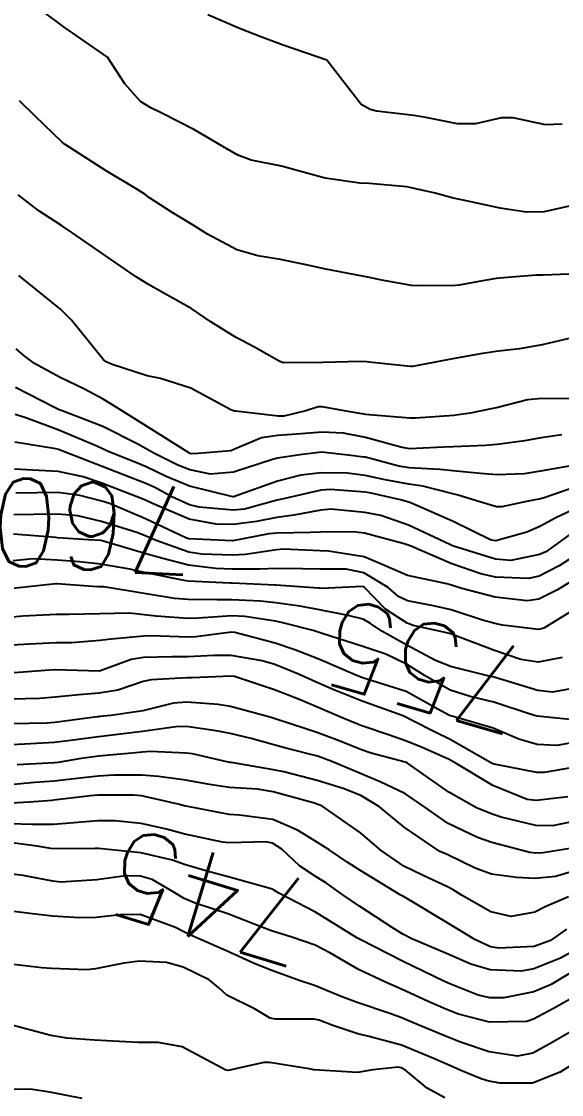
# Model space of a CAD drawing. Header units: metres. Extents: x 318500 to 325275, y 7408834 to 7428799.
# Drawn here: x 323604.54 to 323629.18, y 7420211.47 to 7420260.4 of the extents above; entities that cross this region are included whole.
import ezdxf
from ezdxf.enums import TextEntityAlignment as Align

# ---------------------------------------------------------------- set-up
doc = ezdxf.new("R2010")
doc.units = ezdxf.units.M
doc.header["$MEASUREMENT"] = 0
for name, color, linetype in [('Cotas', 45, 'Continuous'), ('Curvas de Nivel 1m', 11, 'Continuous'), ('Curvas de Nivel 5m', 15, 'Continuous'), ('Vias Primárias', 230, 'Continuous')]:
    doc.layers.add(name, color=color, linetype=linetype)
doc.styles.add('Style-STANDARD', font='STANDARD.shx')

msp = doc.modelspace()

# ---------------------------------------------------------------- linework, layer by layer
at = {"layer": 'Curvas de Nivel 1m', "flags": 128}
for points, elevation in [([(323629.996, 7420252.086), (323628.382, 7420251.725), (323627.574, 7420251.704), (323626.384, 7420251.886), (323624.683, 7420252.251), (323624.388, 7420252.311), (323624.191, 7420252.356), (323623.408, 7420252.565), (323622.393, 7420252.805), (323622.122, 7420252.856), (323620.396, 7420253.01), (323619.978, 7420253.032), (323618.399, 7420253.252), (323617.563, 7420253.483), (323616.407, 7420253.796), (323615.019, 7420254.072), (323614.414, 7420254.298), (323613.733, 7420254.697), (323612.431, 7420255.452), (323610.952, 7420256.222), (323610.446, 7420256.468), (323609.98, 7420256.747), (323609.259, 7420257.559), (323608.47, 7420258.77), (323606.49, 7420260.148), (323605.592, 7420260.804)], 769), ([(323629.923, 7420248.9), (323628.345, 7420248.838), (323628.02, 7420248.83), (323626.342, 7420248.692), (323626.198, 7420248.675), (323625.398, 7420248.539), (323624.504, 7420248.382), (323624.337, 7420248.364), (323622.573, 7420248.34), (323622.337, 7420248.356), (323620.982, 7420248.6), (323620.342, 7420248.742), (323620.18, 7420248.775), (323618.347, 7420249.122), (323617.735, 7420249.253), (323616.353, 7420249.551), (323615.32, 7420249.711), (323614.36, 7420249.993), (323613.025, 7420250.703), (323612.374, 7420251.112), (323611.374, 7420251.719), (323610.386, 7420252.359), (323610.163, 7420252.519), (323609.809, 7420252.749), (323608.402, 7420253.591), (323606.534, 7420254.789), (323606.421, 7420254.88), (323605.157, 7420256.091), (323604.449, 7420256.775)], 768), ([(323629.843, 7420246.014), (323628.301, 7420245.649), (323627.257, 7420245.473), (323626.298, 7420245.359), (323625.578, 7420245.257), (323624.295, 7420245.036), (323622.378, 7420244.666), (323622.291, 7420244.662), (323620.536, 7420244.85), (323620.293, 7420244.881), (323620.004, 7420244.902), (323618.292, 7420244.842), (323616.476, 7420244.841), (323616.292, 7420244.904), (323615.169, 7420245.548), (323614.303, 7420246.001), (323613.187, 7420246.701), (323612.319, 7420247.296), (323611.044, 7420248.014), (323610.335, 7420248.401), (323609.771, 7420248.749), (323608.354, 7420249.729), (323606.838, 7420250.785), (323606.373, 7420251.096), (323605.342, 7420251.768), (323604.387, 7420252.496)], 767), ([(323629.564, 7420243.187), (323628.271, 7420243.206), (323627.632, 7420243.147), (323626.264, 7420242.804), (323626.041, 7420242.754), (323625.005, 7420242.543), (323624.363, 7420242.445), (323624.258, 7420242.434), (323622.517, 7420242.315), (323622.256, 7420242.313), (323620.4, 7420242.466), (323620.258, 7420242.483), (323619.448, 7420242.618), (323618.263, 7420242.834), (323618.072, 7420242.823), (323617.512, 7420242.641), (323616.504, 7420242.409), (323616.256, 7420242.401), (323614.319, 7420242.629), (323614.259, 7420242.637), (323614.095, 7420242.692), (323612.275, 7420243.683), (323610.889, 7420244.123), (323610.283, 7420244.248), (323608.683, 7420244.764), (323608.4, 7420244.878), (323608.292, 7420244.969), (323606.82, 7420246.785), (323606.317, 7420247.277), (323604.425, 7420248.819)], 766), ([(323629.953, 7420240.2), (323628.224, 7420239.889), (323627.488, 7420239.777), (323626.222, 7420239.73), (323625.477, 7420239.791), (323624.224, 7420239.915), (323623.633, 7420239.968), (323622.225, 7420240.048), (323621.756, 7420240.118), (323620.229, 7420240.525), (323620.155, 7420240.537), (323619.451, 7420240.618), (323618.232, 7420240.754), (323618.113, 7420240.751), (323617.242, 7420240.645), (323616.228, 7420240.493), (323615.99, 7420240.426), (323614.222, 7420239.848), (323613.16, 7420239.762), (323612.222, 7420239.948), (323611.678, 7420240.172), (323610.556, 7420240.735), (323610.233, 7420240.916), (323609.85, 7420241.132), (323608.247, 7420241.925), (323606.405, 7420242.641), (323606.259, 7420242.696), (323606.048, 7420242.793), (323604.273, 7420243.704)], 764), ([(323630.218, 7420239.313), (323628.391, 7420238.677), (323628.211, 7420238.625), (323627.575, 7420238.51), (323626.458, 7420238.274), (323626.206, 7420238.274), (323625.292, 7420238.539), (323624.458, 7420238.793), (323624.213, 7420238.859), (323622.85, 7420239.204), (323622.217, 7420239.307), (323621.129, 7420239.506), (323620.221, 7420239.695), (323619.404, 7420239.8), (323618.222, 7420239.818), (323617.283, 7420239.706), (323616.218, 7420239.44), (323614.262, 7420238.741), (323614.21, 7420238.724), (323614.178, 7420238.723), (323612.215, 7420239.206), (323611.145, 7420239.652), (323610.224, 7420240.093), (323609.764, 7420240.285), (323608.578, 7420240.765), (323608.232, 7420240.918), (323607.976, 7420241.03), (323606.245, 7420241.764), (323604.743, 7420242.323), (323604.255, 7420242.473)], 763), ([(323630.208, 7420238.37), (323628.921, 7420237.767), (323628.193, 7420237.369), (323627.588, 7420237.11), (323626.183, 7420236.717), (323625.966, 7420236.749), (323624.196, 7420237.617), (323622.368, 7420238.417), (323622.208, 7420238.478), (323621.828, 7420238.586), (323620.495, 7420238.887), (323620.213, 7420238.93), (323618.64, 7420239.051), (323618.214, 7420239.025), (323616.557, 7420238.655), (323616.282, 7420238.585), (323616.209, 7420238.568), (323614.722, 7420238.163), (323614.201, 7420238.111), (323612.652, 7420238.257), (323612.205, 7420238.363), (323611.403, 7420238.722), (323610.625, 7420239.145), (323610.216, 7420239.333), (323609.198, 7420239.734), (323608.223, 7420240.108), (323606.455, 7420240.788), (323606.231, 7420240.88), (323606.109, 7420240.915), (323604.236, 7420241.214)], 762), ([(323629.618, 7420237.049), (323628.841, 7420236.49), (323628.456, 7420236.216), (323628.174, 7420236.092), (323626.864, 7420235.825), (323626.17, 7420235.882), (323624.248, 7420236.48), (323624.179, 7420236.509), (323624.08, 7420236.551), (323622.193, 7420237.427), (323620.933, 7420237.865), (323620.201, 7420238.016), (323618.667, 7420238.161), (323618.202, 7420238.123), (323616.961, 7420237.886), (323616.197, 7420237.774), (323615.265, 7420237.603), (323614.192, 7420237.457), (323613.419, 7420237.47), (323612.195, 7420237.711), (323610.521, 7420238.419), (323610.207, 7420238.572), (323609.778, 7420238.746), (323608.631, 7420239.181), (323608.216, 7420239.34), (323607.363, 7420239.634), (323606.221, 7420239.874), (323605.348, 7420239.93), (323604.222, 7420239.979)], 761), ([(323629.712, 7420234.921), (323629, 7420234.487), (323628.146, 7420234.052), (323627.614, 7420233.977), (323626.146, 7420234.155), (323624.623, 7420234.545), (323624.152, 7420234.703), (323623.943, 7420234.763), (323622.158, 7420235.129), (323621.212, 7420235.546), (323620.171, 7420235.993), (323618.554, 7420236.247), (323618.174, 7420236.258), (323616.498, 7420236.332), (323616.175, 7420236.314), (323614.76, 7420236.093), (323614.171, 7420236.067), (323612.764, 7420236.111), (323612.172, 7420236.205), (323610.682, 7420236.732), (323610.183, 7420236.949), (323609.848, 7420237.082), (323608.193, 7420237.605), (323607.117, 7420237.855), (323606.197, 7420237.926), (323605.086, 7420237.917), (323604.196, 7420237.896)], 759), ([(323630.144, 7420233.825), (323628.365, 7420232.729), (323628.132, 7420232.673), (323626.481, 7420232.872), (323626.134, 7420232.94), (323625.574, 7420233.097), (323624.14, 7420233.572), (323623.334, 7420233.754), (323622.144, 7420233.981), (323621.746, 7420234.186), (323621.268, 7420234.593), (323620.16, 7420235.26), (323619.351, 7420235.429), (323618.162, 7420235.425), (323617.357, 7420235.447), (323616.162, 7420235.458), (323615.409, 7420235.424), (323614.161, 7420235.423), (323613.408, 7420235.451), (323612.163, 7420235.6), (323610.991, 7420235.904), (323610.171, 7420236.147), (323608.219, 7420236.72), (323608.179, 7420236.726), (323607.607, 7420236.769), (323606.181, 7420236.861), (323606.103, 7420236.869), (323604.183, 7420237.022)], 758), ([(323629.202, 7420231.395), (323628.11, 7420231.186), (323627.319, 7420231.305), (323626.118, 7420231.723), (323624.24, 7420232.437), (323624.129, 7420232.476), (323623.813, 7420232.555), (323622.415, 7420232.858), (323622.134, 7420232.957), (323621.154, 7420233.608), (323620.17, 7420234.61), (323620.15, 7420234.623), (323620.133, 7420234.628), (323619.783, 7420234.614), (323618.239, 7420234.54), (323618.149, 7420234.553), (323618.08, 7420234.562), (323616.803, 7420234.65), (323616.15, 7420234.691), (323616.122, 7420234.689), (323614.151, 7420234.786), (323614.052, 7420234.791), (323612.153, 7420234.88), (323611.965, 7420234.901), (323610.158, 7420235.278), (323609.481, 7420235.426), (323608.163, 7420235.658), (323607.186, 7420235.753), (323606.166, 7420235.828), (323605.08, 7420235.893), (323604.165, 7420235.802)], 757), ([(323630.094, 7420230.056), (323628.765, 7420229.815), (323628.091, 7420229.889), (323626.146, 7420230.482), (323626.099, 7420230.494), (323625.937, 7420230.532), (323624.106, 7420230.982), (323623.402, 7420231.269), (323622.121, 7420231.963), (323620.985, 7420232.597), (323620.47, 7420232.941), (323620.135, 7420233.142), (323619.448, 7420233.306), (323618.139, 7420233.566), (323617.243, 7420233.745), (323616.142, 7420233.89), (323615.441, 7420233.965), (323614.143, 7420234.028), (323613.468, 7420234.022), (323612.143, 7420234.037), (323611.518, 7420234.093), (323610.146, 7420234.317), (323608.293, 7420234.615), (323608.149, 7420234.624), (323608.011, 7420234.624), (323606.15, 7420234.76), (323606.118, 7420234.759), (323604.147, 7420234.537)], 756), ([(323630.061, 7420227.589), (323628.956, 7420227.384), (323628.059, 7420227.434), (323627.226, 7420227.677), (323626.066, 7420228.168), (323624.809, 7420228.543), (323624.073, 7420228.757), (323623.673, 7420228.959), (323622.089, 7420229.851), (323620.29, 7420230.414), (323620.098, 7420230.471), (323619.771, 7420230.613), (323618.11, 7420231.326), (323617.009, 7420231.754), (323616.121, 7420232.049), (323614.269, 7420232.538), (323614.128, 7420232.547), (323612.496, 7420232.333), (323612.124, 7420232.317), (323610.481, 7420232.379), (323610.125, 7420232.376), (323608.638, 7420232.239), (323608.121, 7420232.167), (323606.826, 7420232.072), (323606.119, 7420232.059), (323604.916, 7420232.01), (323604.117, 7420231.954)], 754), ([(323630.05, 7420226.439), (323628.385, 7420226.155), (323628.045, 7420226.154), (323626.111, 7420226.529), (323626.063, 7420226.543), (323626.016, 7420226.565), (323624.061, 7420227.667), (323623.474, 7420227.969), (323622.276, 7420228.577), (323622.072, 7420228.681), (323621.91, 7420228.745), (323620.082, 7420229.404), (323618.784, 7420229.929), (323618.094, 7420230.227), (323617.172, 7420230.644), (323616.106, 7420231.072), (323615.528, 7420231.247), (323614.112, 7420231.484), (323613.314, 7420231.49), (323612.111, 7420231.433), (323611.402, 7420231.43), (323610.11, 7420231.4), (323609.547, 7420231.307), (323608.1, 7420230.774), (323606.101, 7420230.828), (323606.064, 7420230.827), (323605.622, 7420230.797), (323604.213, 7420230.704)], 753), ([(323629.467, 7420225.04), (323628.026, 7420224.87), (323627.615, 7420224.917), (323626.036, 7420225.564), (323624.401, 7420226.546), (323624.052, 7420226.742), (323622.79, 7420227.301), (323622.06, 7420227.603), (323621.334, 7420227.858), (323620.067, 7420228.287), (323619.833, 7420228.378), (323619.244, 7420228.618), (323618.077, 7420229.116), (323617.254, 7420229.471), (323616.089, 7420229.917), (323614.253, 7420230.523), (323614.098, 7420230.549), (323612.333, 7420230.47), (323612.096, 7420230.463), (323610.454, 7420230.375), (323610.093, 7420230.296), (323608.939, 7420229.9), (323608.085, 7420229.763), (323607.155, 7420229.702), (323606.082, 7420229.581), (323605.359, 7420229.523), (323604.08, 7420229.497)], 752), ([(323630.013, 7420223.973), (323628.772, 7420223.725), (323628.009, 7420223.735), (323626.421, 7420224.117), (323626.016, 7420224.248), (323625.303, 7420224.537), (323624.031, 7420225.257), (323622.147, 7420226.579), (323622.085, 7420226.614), (323622.05, 7420226.624), (323620.501, 7420227.042), (323620.056, 7420227.191), (323619.041, 7420227.602), (323618.063, 7420227.969), (323617.561, 7420228.134), (323616.07, 7420228.62), (323615.94, 7420228.661), (323614.077, 7420229.169), (323613.515, 7420229.252), (323612.08, 7420229.358), (323611.477, 7420229.321), (323610.073, 7420228.97), (323609.887, 7420228.928), (323608.612, 7420228.755), (323608.125, 7420228.703), (323608.069, 7420228.697), (323607.996, 7420228.687), (323606.066, 7420228.435), (323605.68, 7420228.41), (323604.066, 7420228.371)], 751), ([(323629.983, 7420221.733), (323628.897, 7420221.404), (323627.978, 7420221.318), (323627.125, 7420221.362), (323625.98, 7420221.513), (323625.245, 7420221.793), (323623.989, 7420222.404), (323623.885, 7420222.448), (323623.631, 7420222.555), (323622.006, 7420223.653), (323620.879, 7420224.591), (323620.028, 7420225.102), (323619.219, 7420225.426), (323618.037, 7420225.788), (323616.515, 7420226.18), (323616.044, 7420226.281), (323614.124, 7420226.604), (323614.049, 7420226.616), (323613.716, 7420226.685), (323612.345, 7420226.998), (323612.053, 7420227.042), (323610.436, 7420227.117), (323610.053, 7420227.087), (323609.745, 7420227.051), (323608.051, 7420226.893), (323607.177, 7420226.773), (323606.219, 7420226.616), (323606.047, 7420226.597), (323604.353, 7420226.508)], 749), ([(323629.493, 7420220.477), (323628.433, 7420220.023), (323627.959, 7420219.791), (323626.88, 7420219.587), (323625.959, 7420219.799), (323624.637, 7420220.54), (323624.227, 7420220.801), (323623.974, 7420220.939), (323622.867, 7420221.455), (323621.983, 7420221.879), (323620.949, 7420222.59), (323620.002, 7420223.409), (323618.245, 7420224.627), (323618.021, 7420224.714), (323617.903, 7420224.75), (323616.029, 7420225.277), (323615.305, 7420225.393), (323614.032, 7420225.474), (323613.119, 7420225.609), (323612.036, 7420225.798), (323610.797, 7420225.971), (323610.039, 7420226.037), (323608.755, 7420226.037), (323608.038, 7420225.988), (323606.951, 7420225.861), (323606.034, 7420225.754), (323605.146, 7420225.691), (323604.032, 7420225.589)], 748), ([(323629.41, 7420219.016), (323628.673, 7420218.489), (323627.936, 7420218.216), (323626.311, 7420218.14), (323625.935, 7420218.206), (323625.216, 7420218.531), (323623.952, 7420219.32), (323622.155, 7420220.39), (323621.969, 7420220.498), (323621.82, 7420220.581), (323619.981, 7420221.696), (323619.43, 7420222.054), (323618.576, 7420222.621), (323617.995, 7420222.987), (323617.129, 7420223.518), (323616.01, 7420224.007), (323614.488, 7420224.2), (323614.013, 7420224.235), (323612.131, 7420224.596), (323612.019, 7420224.624), (323611.685, 7420224.715), (323610.025, 7420225.083), (323609.651, 7420225.118), (323608.025, 7420225.117), (323607.698, 7420225.092), (323606.021, 7420224.887), (323605.935, 7420224.877), (323604.912, 7420224.807), (323604.091, 7420224.747)], 747), ([(323629.937, 7420218.131), (323629.13, 7420217.684), (323627.92, 7420217.196), (323627.335, 7420217.09), (323625.919, 7420217.151), (323625.044, 7420217.413), (323623.93, 7420217.899), (323622.351, 7420218.574), (323621.943, 7420218.776), (323621.455, 7420219.077), (323619.962, 7420220.058), (323619.152, 7420220.612), (323618.451, 7420221.099), (323617.978, 7420221.39), (323617.23, 7420221.889), (323616.419, 7420222.654), (323615.994, 7420222.927), (323615.671, 7420222.987), (323613.994, 7420222.941), (323613.71, 7420222.969), (323612, 7420223.347), (323611.152, 7420223.574), (323610.006, 7420223.831), (323608.808, 7420223.952), (323608.008, 7420223.946), (323606.929, 7420223.853), (323606.005, 7420223.785), (323605.029, 7420223.78), (323604.005, 7420223.806)], 746), ([(323629.913, 7420216.013), (323628.81, 7420215.392), (323627.894, 7420214.905), (323627.591, 7420214.805), (323625.893, 7420214.771), (323624.482, 7420215.127), (323623.898, 7420215.363), (323623.064, 7420215.725), (323621.907, 7420216.26), (323621.14, 7420216.588), (323619.918, 7420217.162), (323618.633, 7420217.916), (323617.935, 7420218.278), (323616.88, 7420218.646), (323615.944, 7420218.939), (323615.51, 7420219.101), (323613.955, 7420219.701), (323612.465, 7420220.2), (323611.966, 7420220.414), (323611.461, 7420220.718), (323610.51, 7420221.267), (323609.977, 7420221.423), (323609.29, 7420221.434), (323607.975, 7420221.261), (323606.344, 7420221.155), (323605.974, 7420221.19), (323604.624, 7420221.458), (323603.977, 7420221.528)], 744), ([(323629.836, 7420214.471), (323628.608, 7420213.761), (323627.873, 7420213.352), (323627.168, 7420213.21), (323625.873, 7420213.411), (323624.568, 7420213.851), (323623.884, 7420214.129), (323622.826, 7420214.566), (323622.163, 7420214.846), (323621.894, 7420214.962), (323621.299, 7420215.183), (323619.901, 7420215.652), (323619.205, 7420215.912), (323617.908, 7420216.441), (323617.767, 7420216.491), (323617.298, 7420216.639), (323615.917, 7420217.135), (323615.127, 7420217.462), (323613.93, 7420218.011), (323612.327, 7420218.704), (323611.943, 7420218.888), (323611.574, 7420219.087), (323609.954, 7420219.676), (323609.048, 7420219.655), (323607.952, 7420219.541), (323607.193, 7420219.53), (323605.952, 7420219.607), (323605.045, 7420219.712), (323603.955, 7420219.852)], 743), ([(323629.568, 7420212.771), (323629.109, 7420212.481), (323627.855, 7420211.986), (323626.385, 7420211.984), (323625.856, 7420212.082), (323625.512, 7420212.181), (323624.657, 7420212.538), (323623.865, 7420212.879), (323623.299, 7420213.128), (323621.877, 7420213.716), (323620.342, 7420214.136), (323619.885, 7420214.234), (323618.739, 7420214.617), (323618.121, 7420214.856), (323617.893, 7420214.9), (323616.134, 7420214.898), (323615.893, 7420214.957), (323615.21, 7420215.354), (323613.903, 7420215.998), (323613.549, 7420216.328), (323613.102, 7420216.692), (323611.918, 7420217.269), (323611.158, 7420217.484), (323609.922, 7420217.549), (323609.207, 7420217.461), (323607.916, 7420217.192), (323607.523, 7420217.159), (323605.916, 7420217.215), (323605.475, 7420217.238), (323603.919, 7420217.43)], 742), ([(323623.848, 7420211.311), (323623.041, 7420211.756), (323622.053, 7420212.577), (323621.862, 7420212.69), (323621.727, 7420212.716), (323620.577, 7420212.593), (323619.969, 7420212.489), (323619.858, 7420212.476), (323617.896, 7420212.593), (323617.86, 7420212.599), (323617.664, 7420212.633), (323615.864, 7420212.928), (323615.594, 7420212.932), (323614.449, 7420212.674), (323613.979, 7420212.558), (323613.858, 7420212.58), (323613.674, 7420212.683), (323611.874, 7420213.647), (323610.771, 7420213.833), (323609.876, 7420213.833), (323608.733, 7420213.895), (323607.878, 7420213.953), (323606.616, 7420214.042), (323605.881, 7420214.158), (323604.06, 7420214.644)], 741)]:
    msp.add_lwpolyline(points, dxfattribs=dict(at, elevation=elevation))
at = {"layer": 'Curvas de Nivel 5m', "flags": 128}
for points, elevation in [([(323629.206, 7420255.721), (323628.438, 7420255.683), (323626.965, 7420256), (323626.442, 7420256.01), (323625.254, 7420255.726), (323624.438, 7420255.734), (323622.989, 7420256.024), (323622.443, 7420256.111), (323620.737, 7420256.314), (323620.447, 7420256.388), (323620.036, 7420256.614), (323618.47, 7420258.63), (323616.48, 7420259.317), (323615.467, 7420259.694), (323614.491, 7420260.075), (323613.048, 7420260.705)], 770), ([(323629.187, 7420241.545), (323628.244, 7420241.414), (323627.482, 7420241.271), (323626.239, 7420241.103), (323625.714, 7420241.059), (323624.237, 7420241), (323623.811, 7420240.982), (323622.235, 7420240.92), (323621.84, 7420240.982), (323620.242, 7420241.435), (323619.231, 7420241.634), (323618.246, 7420241.679), (323617.296, 7420241.592), (323616.243, 7420241.514), (323615.494, 7420241.419), (323614.233, 7420240.876), (323614.098, 7420240.825), (323612.586, 7420240.706), (323612.249, 7420240.691), (323612.23, 7420240.695), (323612.2, 7420240.71), (323610.248, 7420241.945), (323608.94, 7420242.76), (323608.266, 7420243.181), (323607.413, 7420243.639), (323606.281, 7420244.18), (323605.144, 7420244.807), (323604.652, 7420245.173), (323604.297, 7420245.472)], 765), ([(323630.177, 7420236.287), (323629.071, 7420235.582), (323628.159, 7420235.106), (323627.666, 7420234.999), (323626.158, 7420235.064), (323625.49, 7420235.207), (323624.167, 7420235.67), (323622.266, 7420236.491), (323622.179, 7420236.527), (323622.002, 7420236.583), (323620.187, 7420237.063), (323619.669, 7420237.134), (323618.187, 7420237.117), (323617.724, 7420237.1), (323616.186, 7420237.072), (323615.821, 7420237.03), (323614.18, 7420236.721), (323614.15, 7420236.721), (323612.181, 7420236.81), (323612.045, 7420236.849), (323610.195, 7420237.726), (323608.556, 7420238.413), (323608.206, 7420238.526), (323607.2, 7420238.78), (323606.211, 7420238.918), (323604.279, 7420238.888)], 760), ([(323630.014, 7420228.527), (323628.073, 7420228.724), (323627.786, 7420228.792), (323626.083, 7420229.366), (323625.012, 7420229.615), (323624.09, 7420229.909), (323622.961, 7420230.567), (323622.108, 7420231.097), (323621.16, 7420231.549), (323620.119, 7420231.904), (323618.262, 7420232.494), (323618.129, 7420232.541), (323617.845, 7420232.634), (323616.463, 7420232.985), (323616.134, 7420233.052), (323614.733, 7420233.271), (323614.136, 7420233.296), (323612.614, 7420233.184), (323612.135, 7420233.177), (323610.68, 7420233.276), (323610.136, 7420233.348), (323609.468, 7420233.415), (323608.136, 7420233.395), (323606.715, 7420233.36), (323606.136, 7420233.355), (323604.607, 7420233.285), (323604.134, 7420233.235)], 755), ([(323629.754, 7420222.713), (323628.341, 7420222.495), (323627.99, 7420222.467), (323627.728, 7420222.503), (323625.997, 7420222.967), (323625.341, 7420223.189), (323624.009, 7420223.831), (323622.936, 7420224.566), (323622.029, 7420225.188), (323620.898, 7420225.73), (323620.042, 7420226.097), (323618.78, 7420226.619), (323618.253, 7420226.829), (323618.053, 7420226.897), (323616.657, 7420227.252), (323616.058, 7420227.422), (323615.021, 7420227.71), (323614.063, 7420227.932), (323613.429, 7420228.055), (323612.065, 7420228.25), (323611.588, 7420228.24), (323610.063, 7420228.018), (323608.932, 7420227.881), (323608.06, 7420227.783), (323606.905, 7420227.623), (323606.057, 7420227.519), (323604.684, 7420227.438), (323604.056, 7420227.412)], 750), ([(323629.928, 7420217.233), (323628.699, 7420216.488), (323627.907, 7420216.153), (323626.54, 7420215.877), (323625.904, 7420215.871), (323625.379, 7420216.002), (323624.01, 7420216.548), (323623.911, 7420216.591), (323623.843, 7420216.619), (323621.924, 7420217.546), (323620.017, 7420218.521), (323619.939, 7420218.561), (323619.875, 7420218.601), (323617.957, 7420219.791), (323616.275, 7420220.655), (323616.084, 7420220.771), (323615.972, 7420220.833), (323615.725, 7420220.91), (323613.977, 7420221.397), (323612.951, 7420221.667), (323611.983, 7420221.963), (323611.425, 7420222.159), (323609.988, 7420222.491), (323608.061, 7420222.687), (323607.989, 7420222.688), (323607.91, 7420222.682), (323605.989, 7420222.679), (323605.889, 7420222.691), (323605.264, 7420222.801), (323603.992, 7420222.962)], 745), ([(323607.313, 7420211.292), (323605.842, 7420211.576), (323604.934, 7420211.714), (323603.843, 7420211.702)], 740)]:
    msp.add_lwpolyline(points, dxfattribs=dict(at, elevation=elevation))
at = {"layer": 'Vias Primárias'}
for points in [[(323415.833, 7419583.302), (323419.047, 7419572.746), (323421.03, 7419562.086), (323421.351, 7419557.374), (323421.618, 7419546.016), (323420.655, 7419534.774), (323419.854, 7419529.552), (323419.495, 7419524.986, 0.238184), (323422.135, 7419522.665), (323425.333, 7419521.775), (323439.384, 7419519.04), (323447.038, 7419517.341, 0.392019), (323449.506, 7419518.783), (323449.894, 7419520.081), (323454.112, 7419536.783), (323456.933, 7419548.508), (323462.14, 7419572.405), (323463.204, 7419579.599, 0.075507), (323463.151, 7419593.445, 0), (323461.926, 7419601.304, 0.173993), (323443.828, 7419629.608, 0.279998), (323404.325, 7419640.182, 0.277838)], [(323934.92, 7420316.776, 0), (323936.242, 7420308.849)], [(323715.644, 7420145.548, 0), (323709.04, 7420132.939)], [(323939.281, 7420278.615, 0), (323933.27, 7420270.921)], [(323840.737, 7420005.613, 0), (323839.679, 7420000.995, -0.226003)], [(323831.088, 7420001.787, 0), (323833.844, 7420008.443, 0.220888)]]:
    msp.add_lwpolyline(points, format="xyb", dxfattribs=at)

# ---------------------------------------------------------------- texts
at = {"layer": 'Cotas', "style": 'Style-STANDARD'}
for s, rotation, p in [('760', 176.9383, (323607.805, 7420237.385, 760)), ('755', 164.0083, (323622.985, 7420231, 755)), ('745', 163.1543, (323613.161, 7420220.457, 745))]:
    msp.add_text(s, height=4, rotation=rotation, dxfattribs=at).set_placement(p, align=Align.MIDDLE_CENTER)

doc.saveas('drawing.dxf')
